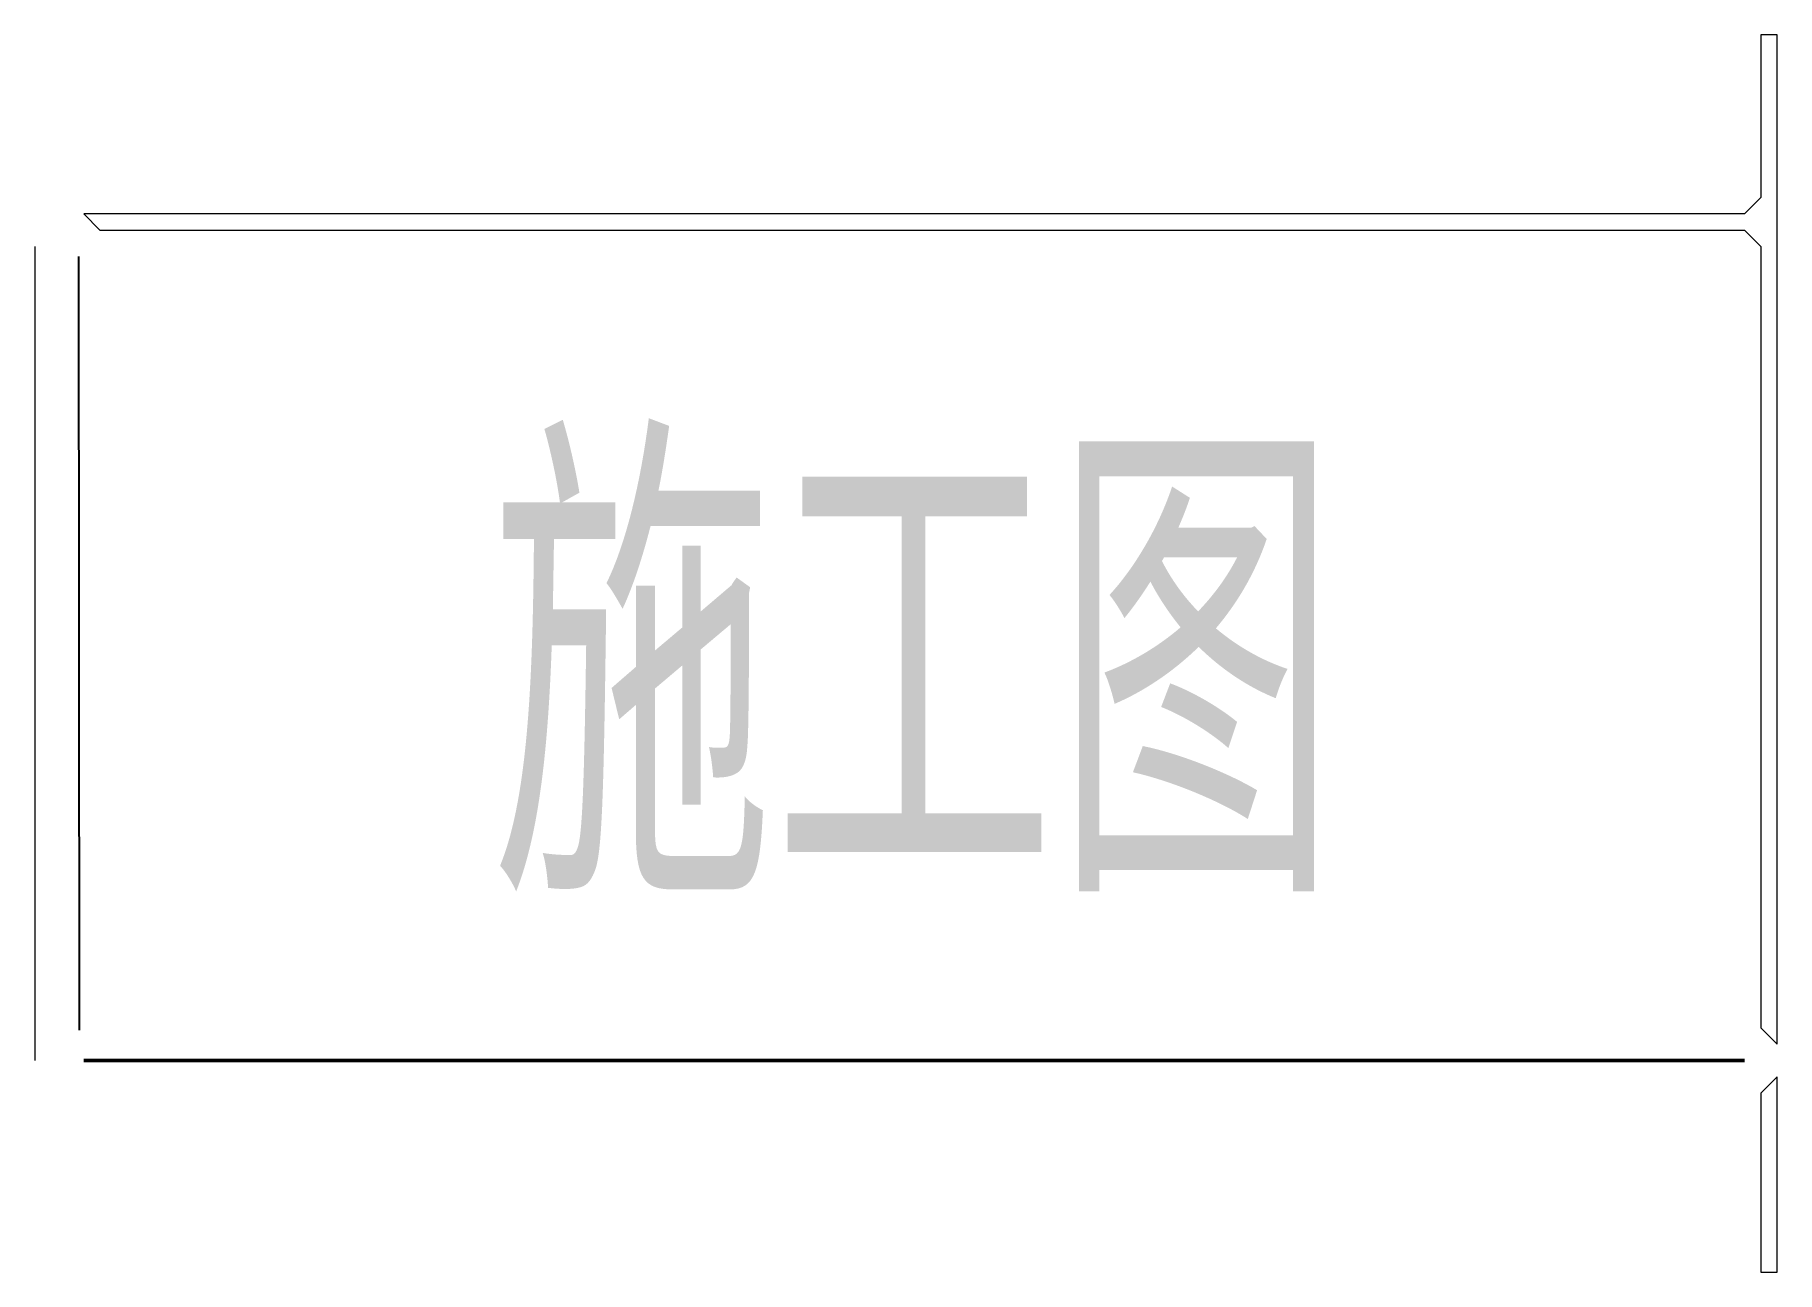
# Model space of a CAD drawing. Extents: x 9 to 116, y 13 to 89.
import ezdxf

# ---------------------------------------------------------------- set-up
doc = ezdxf.new("R2010")
doc.units = 0
for name, color, linetype, lineweight in [('OCR_TEXT', 6, 'Continuous', 0), ('TRACE_CURVE', 6, 'Continuous', 0), ('TRACE_STRAIGHT', 5, 'Continuous', 0)]:
    doc.layers.add(name, color=color, linetype=linetype, lineweight=lineweight)
doc.styles.add('wqy-unicode', font='wqy-unicode.lff')

msp = doc.modelspace()

# ---------------------------------------------------------------- linework, layer by layer
at = {"layer": 'TRACE_CURVE', "color": 6}
for points in [[(115, 89), (115, 79), (114, 78), (12, 78), (13, 77), (114, 77), (115, 76), (115, 28), (116, 27), (116, 89)], [(116, 25), (115, 24), (115, 13), (116, 13)]]:
    msp.add_lwpolyline(points, close=True, dxfattribs=at)
at = {"layer": 'TRACE_STRAIGHT', "color": 5}
msp.add_line((9, 76), (9, 26), dxfattribs=at)
at = {"layer": 'TRACE_STRAIGHT', "color": 5, "lineweight": 25}
msp.add_line((11.69, 75.38), (11.72, 27.87), dxfattribs=at)
at = {"layer": 'TRACE_STRAIGHT', "color": 5, "lineweight": 50}
msp.add_line((12, 26), (114, 26), dxfattribs=at)

# ---------------------------------------------------------------- texts
at = {"layer": 'OCR_TEXT', "color": 6, "style": 'wqy-unicode', "width": 0.549245}
msp.add_text('施工图', height=23.138, dxfattribs=at).set_placement((37, 38.91))

doc.saveas('drawing.dxf')
